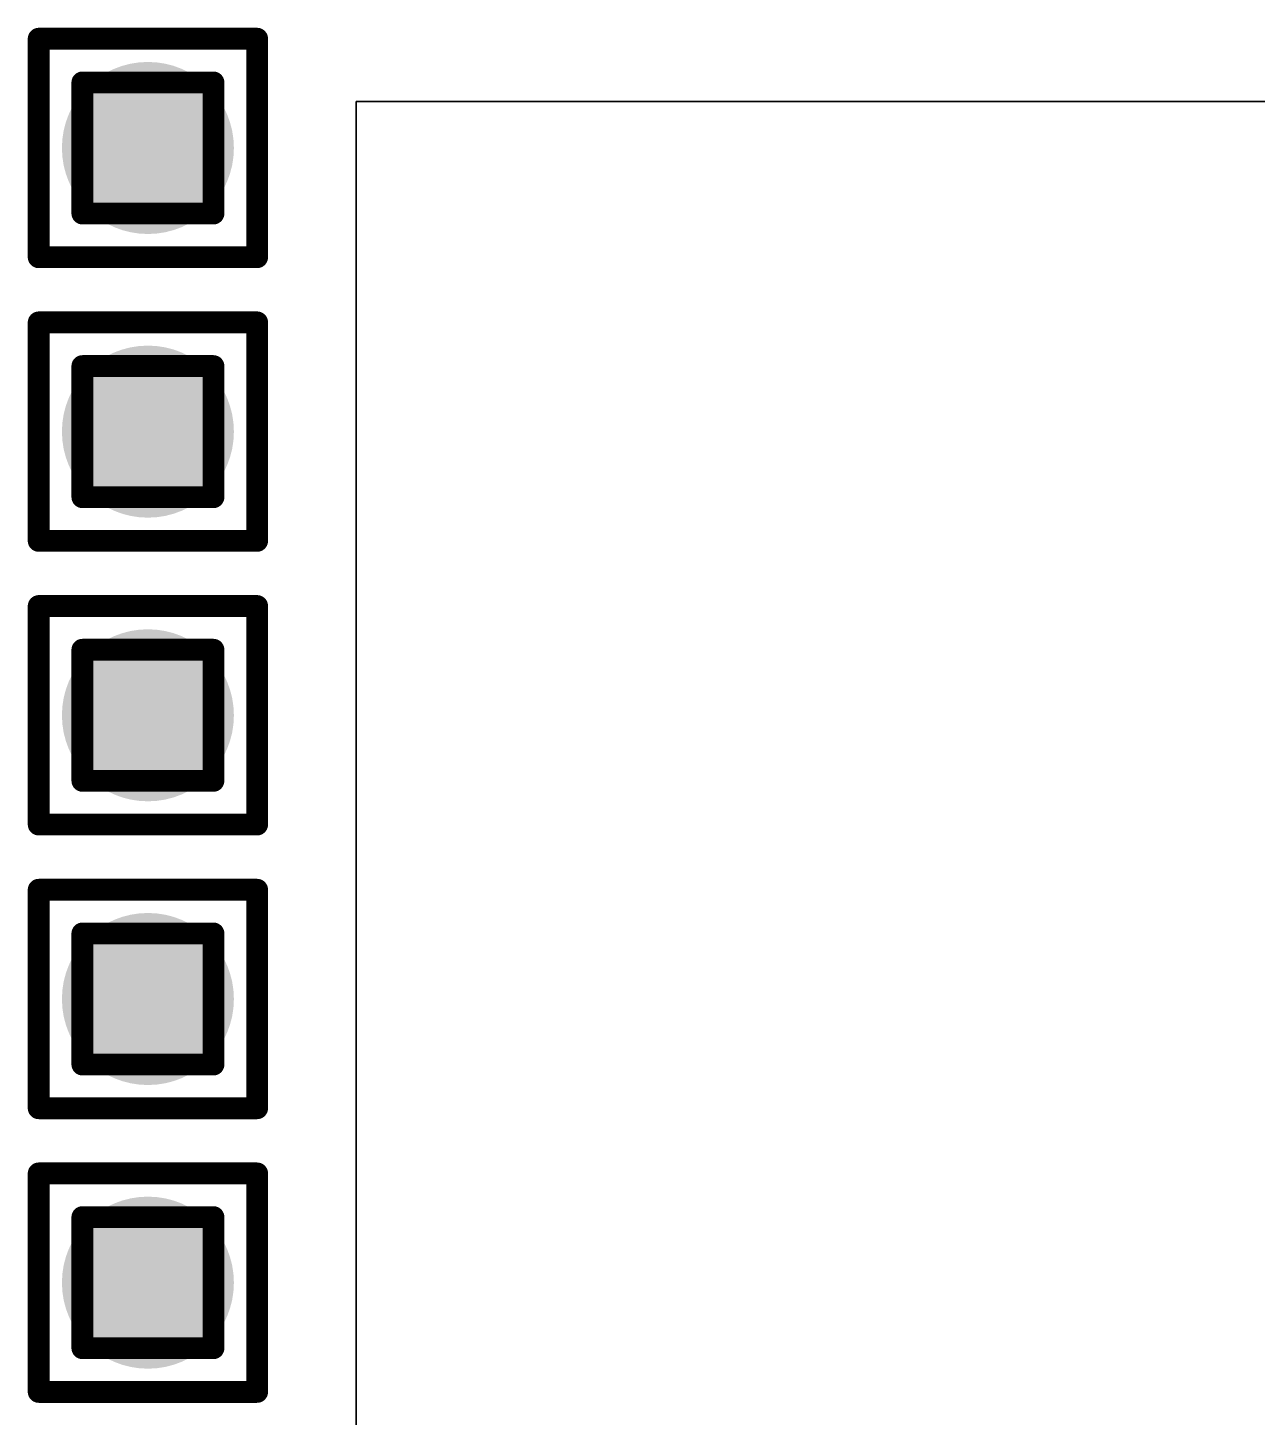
# Model space of a CAD drawing. Header units: inches. Extents: x -12 to 5357, y -8 to 5291.
# Drawn here: x 34.236 to 37.096, y 20.297 to 23.528 of the extents above; entities that cross this region are included whole.
import ezdxf

# ---------------------------------------------------------------- set-up
doc = ezdxf.new("R2010")
doc.units = ezdxf.units.IN
for name, color, linetype in [('Bottom Layer', 5, 'Continuous'), ('Drill Drawing', 1, 'Continuous'), ('Ground', 16, 'Continuous'), ('Multi-Layer', 9, 'Continuous'), ('Power', 76, 'Continuous'), ('Top Layer', 1, 'Continuous'), ('Via Holes', 16, 'Continuous')]:
    doc.layers.add(name, color=color, linetype=linetype)

msp = doc.modelspace()

# ---------------------------------------------------------------- hatches: boundary and pattern name
at = {"layer": 'Bottom Layer'}
h = msp.add_hatch(color=5, dxfattribs=at)
edge = h.paths.add_edge_path()
edge.add_arc((34.5158, 23.2483), 0.2, 0, 360)
h = msp.add_hatch(color=5, dxfattribs=at)
edge = h.paths.add_edge_path()
edge.add_arc((34.5158, 22.5888), 0.2, 0, 360)
h = msp.add_hatch(color=5, dxfattribs=at)
edge = h.paths.add_edge_path()
edge.add_arc((34.5158, 21.9293), 0.2, 0, 360)
h = msp.add_hatch(color=5, dxfattribs=at)
edge = h.paths.add_edge_path()
edge.add_arc((34.5158, 21.2697), 0.2, 0, 360)
h = msp.add_hatch(color=5, dxfattribs=at)
edge = h.paths.add_edge_path()
edge.add_arc((34.5158, 20.6102), 0.2, 0, 360)
at = {"layer": 'Ground'}
h = msp.add_hatch(color=16, dxfattribs=at)
edge = h.paths.add_edge_path()
edge.add_arc((34.5158, 23.2483), 0.2, 0, 360)
h = msp.add_hatch(color=16, dxfattribs=at)
edge = h.paths.add_edge_path()
edge.add_arc((34.5158, 22.5888), 0.2, 0, 360)
h = msp.add_hatch(color=16, dxfattribs=at)
edge = h.paths.add_edge_path()
edge.add_arc((34.5158, 21.9293), 0.2, 0, 360)
h = msp.add_hatch(color=16, dxfattribs=at)
edge = h.paths.add_edge_path()
edge.add_arc((34.5158, 21.2697), 0.2, 0, 360)
h = msp.add_hatch(color=16, dxfattribs=at)
edge = h.paths.add_edge_path()
edge.add_arc((34.5158, 20.6102), 0.2, 0, 360)
at = {"layer": 'Power'}
h = msp.add_hatch(color=76, dxfattribs=at)
edge = h.paths.add_edge_path()
edge.add_arc((34.5158, 23.2483), 0.2, 0, 360)
h = msp.add_hatch(color=76, dxfattribs=at)
edge = h.paths.add_edge_path()
edge.add_arc((34.5158, 22.5888), 0.2, 0, 360)
h = msp.add_hatch(color=76, dxfattribs=at)
edge = h.paths.add_edge_path()
edge.add_arc((34.5158, 21.9293), 0.2, 0, 360)
h = msp.add_hatch(color=76, dxfattribs=at)
edge = h.paths.add_edge_path()
edge.add_arc((34.5158, 21.2697), 0.2, 0, 360)
h = msp.add_hatch(color=76, dxfattribs=at)
edge = h.paths.add_edge_path()
edge.add_arc((34.5158, 20.6102), 0.2, 0, 360)
at = {"layer": 'Top Layer'}
h = msp.add_hatch(color=1, dxfattribs=at)
edge = h.paths.add_edge_path()
edge.add_arc((34.5158, 23.2483), 0.2, 0, 360)
h = msp.add_hatch(color=1, dxfattribs=at)
edge = h.paths.add_edge_path()
edge.add_arc((34.5158, 22.5888), 0.2, 0, 360)
h = msp.add_hatch(color=1, dxfattribs=at)
edge = h.paths.add_edge_path()
edge.add_arc((34.5158, 21.9293), 0.2, 0, 360)
h = msp.add_hatch(color=1, dxfattribs=at)
edge = h.paths.add_edge_path()
edge.add_arc((34.5158, 21.2697), 0.2, 0, 360)
h = msp.add_hatch(color=1, dxfattribs=at)
edge = h.paths.add_edge_path()
edge.add_arc((34.5158, 20.6102), 0.2, 0, 360)
at = {"layer": 'Via Holes'}
h = msp.add_hatch(color=7, dxfattribs=at)
edge = h.paths.add_edge_path()
edge.add_arc((34.5158, 23.2483), 0.1, 0, 360)
h = msp.add_hatch(color=7, dxfattribs=at)
edge = h.paths.add_edge_path()
edge.add_arc((34.5158, 22.5888), 0.1, 0, 360)
h = msp.add_hatch(color=7, dxfattribs=at)
edge = h.paths.add_edge_path()
edge.add_arc((34.5158, 21.9293), 0.1, 0, 360)
h = msp.add_hatch(color=7, dxfattribs=at)
edge = h.paths.add_edge_path()
edge.add_arc((34.5158, 21.2697), 0.1, 0, 360)
h = msp.add_hatch(color=7, dxfattribs=at)
edge = h.paths.add_edge_path()
edge.add_arc((34.5158, 20.6102), 0.1, 0, 360)

# ---------------------------------------------------------------- linework, layer by layer
at = {"layer": 'Bottom Layer'}
for p, q in [((45.6117, 23.3565), (35.0001, 23.3565)), ((35.0001, 23.3565), (35.0001, 13.8565))]:
    msp.add_line(p, q, dxfattribs=at)
at = {"layer": 'Drill Drawing'}
for points in [[(34.2618, 23.5023, 0.0508, 0.0508, 0), (34.7698, 23.5023, 0.0508, 0.0508, 0)], [(34.2618, 22.9943, 0.0508, 0.0508, 0), (34.2618, 23.5023, 0.0508, 0.0508, 0)], [(34.7698, 22.9943, 0.0508, 0.0508, 0), (34.7698, 23.5023, 0.0508, 0.0508, 0)], [(34.3634, 23.4007, 0.0508, 0.0508, 0), (34.6682, 23.4007, 0.0508, 0.0508, 0)], [(34.3634, 23.0959, 0.0508, 0.0508, 0), (34.3634, 23.4007, 0.0508, 0.0508, 0)], [(34.6682, 23.0959, 0.0508, 0.0508, 0), (34.6682, 23.4007, 0.0508, 0.0508, 0)], [(34.3634, 23.0959, 0.0508, 0.0508, 0), (34.6682, 23.0959, 0.0508, 0.0508, 0)], [(34.2618, 22.9943, 0.0508, 0.0508, 0), (34.7698, 22.9943, 0.0508, 0.0508, 0)], [(34.2618, 22.8428, 0.0508, 0.0508, 0), (34.7698, 22.8428, 0.0508, 0.0508, 0)], [(34.2618, 22.3348, 0.0508, 0.0508, 0), (34.2618, 22.8428, 0.0508, 0.0508, 0)], [(34.7698, 22.3348, 0.0508, 0.0508, 0), (34.7698, 22.8428, 0.0508, 0.0508, 0)], [(34.3634, 22.7412, 0.0508, 0.0508, 0), (34.6682, 22.7412, 0.0508, 0.0508, 0)], [(34.3634, 22.4364, 0.0508, 0.0508, 0), (34.3634, 22.7412, 0.0508, 0.0508, 0)], [(34.6682, 22.4364, 0.0508, 0.0508, 0), (34.6682, 22.7412, 0.0508, 0.0508, 0)], [(34.3634, 22.4364, 0.0508, 0.0508, 0), (34.6682, 22.4364, 0.0508, 0.0508, 0)], [(34.2618, 22.3348, 0.0508, 0.0508, 0), (34.7698, 22.3348, 0.0508, 0.0508, 0)], [(34.2618, 22.1833, 0.0508, 0.0508, 0), (34.7698, 22.1833, 0.0508, 0.0508, 0)], [(34.2618, 21.6753, 0.0508, 0.0508, 0), (34.2618, 22.1833, 0.0508, 0.0508, 0)], [(34.7698, 21.6753, 0.0508, 0.0508, 0), (34.7698, 22.1833, 0.0508, 0.0508, 0)], [(34.3634, 22.0817, 0.0508, 0.0508, 0), (34.6682, 22.0817, 0.0508, 0.0508, 0)], [(34.3634, 21.7769, 0.0508, 0.0508, 0), (34.3634, 22.0817, 0.0508, 0.0508, 0)], [(34.6682, 21.7769, 0.0508, 0.0508, 0), (34.6682, 22.0817, 0.0508, 0.0508, 0)], [(34.3634, 21.7769, 0.0508, 0.0508, 0), (34.6682, 21.7769, 0.0508, 0.0508, 0)], [(34.2618, 21.6753, 0.0508, 0.0508, 0), (34.7698, 21.6753, 0.0508, 0.0508, 0)], [(34.2618, 21.5237, 0.0508, 0.0508, 0), (34.7698, 21.5237, 0.0508, 0.0508, 0)], [(34.2618, 21.0157, 0.0508, 0.0508, 0), (34.2618, 21.5237, 0.0508, 0.0508, 0)], [(34.7698, 21.0157, 0.0508, 0.0508, 0), (34.7698, 21.5237, 0.0508, 0.0508, 0)], [(34.3634, 21.4221, 0.0508, 0.0508, 0), (34.6682, 21.4221, 0.0508, 0.0508, 0)], [(34.3634, 21.1173, 0.0508, 0.0508, 0), (34.3634, 21.4221, 0.0508, 0.0508, 0)], [(34.6682, 21.1173, 0.0508, 0.0508, 0), (34.6682, 21.4221, 0.0508, 0.0508, 0)], [(34.3634, 21.1173, 0.0508, 0.0508, 0), (34.6682, 21.1173, 0.0508, 0.0508, 0)], [(34.2618, 21.0157, 0.0508, 0.0508, 0), (34.7698, 21.0157, 0.0508, 0.0508, 0)], [(34.2618, 20.8642, 0.0508, 0.0508, 0), (34.7698, 20.8642, 0.0508, 0.0508, 0)], [(34.2618, 20.3562, 0.0508, 0.0508, 0), (34.2618, 20.8642, 0.0508, 0.0508, 0)], [(34.7698, 20.3562, 0.0508, 0.0508, 0), (34.7698, 20.8642, 0.0508, 0.0508, 0)], [(34.3634, 20.7626, 0.0508, 0.0508, 0), (34.6682, 20.7626, 0.0508, 0.0508, 0)], [(34.3634, 20.4578, 0.0508, 0.0508, 0), (34.3634, 20.7626, 0.0508, 0.0508, 0)], [(34.6682, 20.4578, 0.0508, 0.0508, 0), (34.6682, 20.7626, 0.0508, 0.0508, 0)], [(34.3634, 20.4578, 0.0508, 0.0508, 0), (34.6682, 20.4578, 0.0508, 0.0508, 0)], [(34.2618, 20.3562, 0.0508, 0.0508, 0), (34.7698, 20.3562, 0.0508, 0.0508, 0)]]:
    msp.add_lwpolyline(points, format="xyseb", dxfattribs=at)
for points in [[(34.2491, 23.5023, 0.0254, 0.0254, 1), (34.2745, 23.5023, 0.0254, 0.0254, 1)], [(34.2491, 23.5023, 0.0254, 0.0254, 1), (34.2745, 23.5023, 0.0254, 0.0254, 1)], [(34.7571, 23.5023, 0.0254, 0.0254, 1), (34.7825, 23.5023, 0.0254, 0.0254, 1)], [(34.7571, 23.5023, 0.0254, 0.0254, 1), (34.7825, 23.5023, 0.0254, 0.0254, 1)], [(34.3507, 23.4007, 0.0254, 0.0254, 1), (34.3761, 23.4007, 0.0254, 0.0254, 1)], [(34.3507, 23.4007, 0.0254, 0.0254, 1), (34.3761, 23.4007, 0.0254, 0.0254, 1)], [(34.6555, 23.4007, 0.0254, 0.0254, 1), (34.6809, 23.4007, 0.0254, 0.0254, 1)], [(34.6555, 23.4007, 0.0254, 0.0254, 1), (34.6809, 23.4007, 0.0254, 0.0254, 1)], [(34.3507, 23.0959, 0.0254, 0.0254, 1), (34.3761, 23.0959, 0.0254, 0.0254, 1)], [(34.3507, 23.0959, 0.0254, 0.0254, 1), (34.3761, 23.0959, 0.0254, 0.0254, 1)], [(34.6555, 23.0959, 0.0254, 0.0254, 1), (34.6809, 23.0959, 0.0254, 0.0254, 1)], [(34.6555, 23.0959, 0.0254, 0.0254, 1), (34.6809, 23.0959, 0.0254, 0.0254, 1)], [(34.2491, 22.9943, 0.0254, 0.0254, 1), (34.2745, 22.9943, 0.0254, 0.0254, 1)], [(34.2491, 22.9943, 0.0254, 0.0254, 1), (34.2745, 22.9943, 0.0254, 0.0254, 1)], [(34.7571, 22.9943, 0.0254, 0.0254, 1), (34.7825, 22.9943, 0.0254, 0.0254, 1)], [(34.7571, 22.9943, 0.0254, 0.0254, 1), (34.7825, 22.9943, 0.0254, 0.0254, 1)], [(34.2491, 22.8428, 0.0254, 0.0254, 1), (34.2745, 22.8428, 0.0254, 0.0254, 1)], [(34.2491, 22.8428, 0.0254, 0.0254, 1), (34.2745, 22.8428, 0.0254, 0.0254, 1)], [(34.7571, 22.8428, 0.0254, 0.0254, 1), (34.7825, 22.8428, 0.0254, 0.0254, 1)], [(34.7571, 22.8428, 0.0254, 0.0254, 1), (34.7825, 22.8428, 0.0254, 0.0254, 1)], [(34.3507, 22.7412, 0.0254, 0.0254, 1), (34.3761, 22.7412, 0.0254, 0.0254, 1)], [(34.3507, 22.7412, 0.0254, 0.0254, 1), (34.3761, 22.7412, 0.0254, 0.0254, 1)], [(34.6555, 22.7412, 0.0254, 0.0254, 1), (34.6809, 22.7412, 0.0254, 0.0254, 1)], [(34.6555, 22.7412, 0.0254, 0.0254, 1), (34.6809, 22.7412, 0.0254, 0.0254, 1)], [(34.3507, 22.4364, 0.0254, 0.0254, 1), (34.3761, 22.4364, 0.0254, 0.0254, 1)], [(34.3507, 22.4364, 0.0254, 0.0254, 1), (34.3761, 22.4364, 0.0254, 0.0254, 1)], [(34.6555, 22.4364, 0.0254, 0.0254, 1), (34.6809, 22.4364, 0.0254, 0.0254, 1)], [(34.6555, 22.4364, 0.0254, 0.0254, 1), (34.6809, 22.4364, 0.0254, 0.0254, 1)], [(34.2491, 22.3348, 0.0254, 0.0254, 1), (34.2745, 22.3348, 0.0254, 0.0254, 1)], [(34.2491, 22.3348, 0.0254, 0.0254, 1), (34.2745, 22.3348, 0.0254, 0.0254, 1)], [(34.7571, 22.3348, 0.0254, 0.0254, 1), (34.7825, 22.3348, 0.0254, 0.0254, 1)], [(34.7571, 22.3348, 0.0254, 0.0254, 1), (34.7825, 22.3348, 0.0254, 0.0254, 1)], [(34.2491, 22.1833, 0.0254, 0.0254, 1), (34.2745, 22.1833, 0.0254, 0.0254, 1)], [(34.2491, 22.1833, 0.0254, 0.0254, 1), (34.2745, 22.1833, 0.0254, 0.0254, 1)], [(34.7571, 22.1833, 0.0254, 0.0254, 1), (34.7825, 22.1833, 0.0254, 0.0254, 1)], [(34.7571, 22.1833, 0.0254, 0.0254, 1), (34.7825, 22.1833, 0.0254, 0.0254, 1)], [(34.3507, 22.0817, 0.0254, 0.0254, 1), (34.3761, 22.0817, 0.0254, 0.0254, 1)], [(34.3507, 22.0817, 0.0254, 0.0254, 1), (34.3761, 22.0817, 0.0254, 0.0254, 1)], [(34.6555, 22.0817, 0.0254, 0.0254, 1), (34.6809, 22.0817, 0.0254, 0.0254, 1)], [(34.6555, 22.0817, 0.0254, 0.0254, 1), (34.6809, 22.0817, 0.0254, 0.0254, 1)], [(34.3507, 21.7769, 0.0254, 0.0254, 1), (34.3761, 21.7769, 0.0254, 0.0254, 1)], [(34.3507, 21.7769, 0.0254, 0.0254, 1), (34.3761, 21.7769, 0.0254, 0.0254, 1)], [(34.6555, 21.7769, 0.0254, 0.0254, 1), (34.6809, 21.7769, 0.0254, 0.0254, 1)], [(34.6555, 21.7769, 0.0254, 0.0254, 1), (34.6809, 21.7769, 0.0254, 0.0254, 1)], [(34.2491, 21.6753, 0.0254, 0.0254, 1), (34.2745, 21.6753, 0.0254, 0.0254, 1)], [(34.2491, 21.6753, 0.0254, 0.0254, 1), (34.2745, 21.6753, 0.0254, 0.0254, 1)], [(34.7571, 21.6753, 0.0254, 0.0254, 1), (34.7825, 21.6753, 0.0254, 0.0254, 1)], [(34.7571, 21.6753, 0.0254, 0.0254, 1), (34.7825, 21.6753, 0.0254, 0.0254, 1)], [(34.2491, 21.5237, 0.0254, 0.0254, 1), (34.2745, 21.5237, 0.0254, 0.0254, 1)], [(34.2491, 21.5237, 0.0254, 0.0254, 1), (34.2745, 21.5237, 0.0254, 0.0254, 1)], [(34.7571, 21.5237, 0.0254, 0.0254, 1), (34.7825, 21.5237, 0.0254, 0.0254, 1)], [(34.7571, 21.5237, 0.0254, 0.0254, 1), (34.7825, 21.5237, 0.0254, 0.0254, 1)], [(34.3507, 21.4221, 0.0254, 0.0254, 1), (34.3761, 21.4221, 0.0254, 0.0254, 1)], [(34.3507, 21.4221, 0.0254, 0.0254, 1), (34.3761, 21.4221, 0.0254, 0.0254, 1)], [(34.6555, 21.4221, 0.0254, 0.0254, 1), (34.6809, 21.4221, 0.0254, 0.0254, 1)], [(34.6555, 21.4221, 0.0254, 0.0254, 1), (34.6809, 21.4221, 0.0254, 0.0254, 1)], [(34.3507, 21.1173, 0.0254, 0.0254, 1), (34.3761, 21.1173, 0.0254, 0.0254, 1)], [(34.3507, 21.1173, 0.0254, 0.0254, 1), (34.3761, 21.1173, 0.0254, 0.0254, 1)], [(34.6555, 21.1173, 0.0254, 0.0254, 1), (34.6809, 21.1173, 0.0254, 0.0254, 1)], [(34.6555, 21.1173, 0.0254, 0.0254, 1), (34.6809, 21.1173, 0.0254, 0.0254, 1)], [(34.2491, 21.0157, 0.0254, 0.0254, 1), (34.2745, 21.0157, 0.0254, 0.0254, 1)], [(34.2491, 21.0157, 0.0254, 0.0254, 1), (34.2745, 21.0157, 0.0254, 0.0254, 1)], [(34.7571, 21.0157, 0.0254, 0.0254, 1), (34.7825, 21.0157, 0.0254, 0.0254, 1)], [(34.7571, 21.0157, 0.0254, 0.0254, 1), (34.7825, 21.0157, 0.0254, 0.0254, 1)], [(34.2491, 20.8642, 0.0254, 0.0254, 1), (34.2745, 20.8642, 0.0254, 0.0254, 1)], [(34.2491, 20.8642, 0.0254, 0.0254, 1), (34.2745, 20.8642, 0.0254, 0.0254, 1)], [(34.7571, 20.8642, 0.0254, 0.0254, 1), (34.7825, 20.8642, 0.0254, 0.0254, 1)], [(34.7571, 20.8642, 0.0254, 0.0254, 1), (34.7825, 20.8642, 0.0254, 0.0254, 1)], [(34.3507, 20.7626, 0.0254, 0.0254, 1), (34.3761, 20.7626, 0.0254, 0.0254, 1)], [(34.3507, 20.7626, 0.0254, 0.0254, 1), (34.3761, 20.7626, 0.0254, 0.0254, 1)], [(34.6555, 20.7626, 0.0254, 0.0254, 1), (34.6809, 20.7626, 0.0254, 0.0254, 1)], [(34.6555, 20.7626, 0.0254, 0.0254, 1), (34.6809, 20.7626, 0.0254, 0.0254, 1)], [(34.3507, 20.4578, 0.0254, 0.0254, 1), (34.3761, 20.4578, 0.0254, 0.0254, 1)], [(34.3507, 20.4578, 0.0254, 0.0254, 1), (34.3761, 20.4578, 0.0254, 0.0254, 1)], [(34.6555, 20.4578, 0.0254, 0.0254, 1), (34.6809, 20.4578, 0.0254, 0.0254, 1)], [(34.6555, 20.4578, 0.0254, 0.0254, 1), (34.6809, 20.4578, 0.0254, 0.0254, 1)], [(34.2491, 20.3562, 0.0254, 0.0254, 1), (34.2745, 20.3562, 0.0254, 0.0254, 1)], [(34.2491, 20.3562, 0.0254, 0.0254, 1), (34.2745, 20.3562, 0.0254, 0.0254, 1)], [(34.7571, 20.3562, 0.0254, 0.0254, 1), (34.7825, 20.3562, 0.0254, 0.0254, 1)], [(34.7571, 20.3562, 0.0254, 0.0254, 1), (34.7825, 20.3562, 0.0254, 0.0254, 1)]]:
    msp.add_lwpolyline(points, format="xyseb", close=True, dxfattribs=at)
at = {"layer": 'Ground'}
for p, q in [((45.6117, 23.3565), (35.0001, 23.3565)), ((35.0001, 23.3565), (35.0001, 13.8565))]:
    msp.add_line(p, q, dxfattribs=at)
at = {"layer": 'Multi-Layer'}
for p, q in [((35.0001, 13.8565), (35.0001, 23.3565)), ((35.0001, 23.3565), (46.0001, 23.3565))]:
    msp.add_line(p, q, dxfattribs=at)
at = {"layer": 'Top Layer'}
for p, q in [((42.7555, 23.3565), (35.0001, 23.3565)), ((35.0001, 23.3565), (35.0001, 13.8565))]:
    msp.add_line(p, q, dxfattribs=at)

doc.saveas('drawing.dxf')
